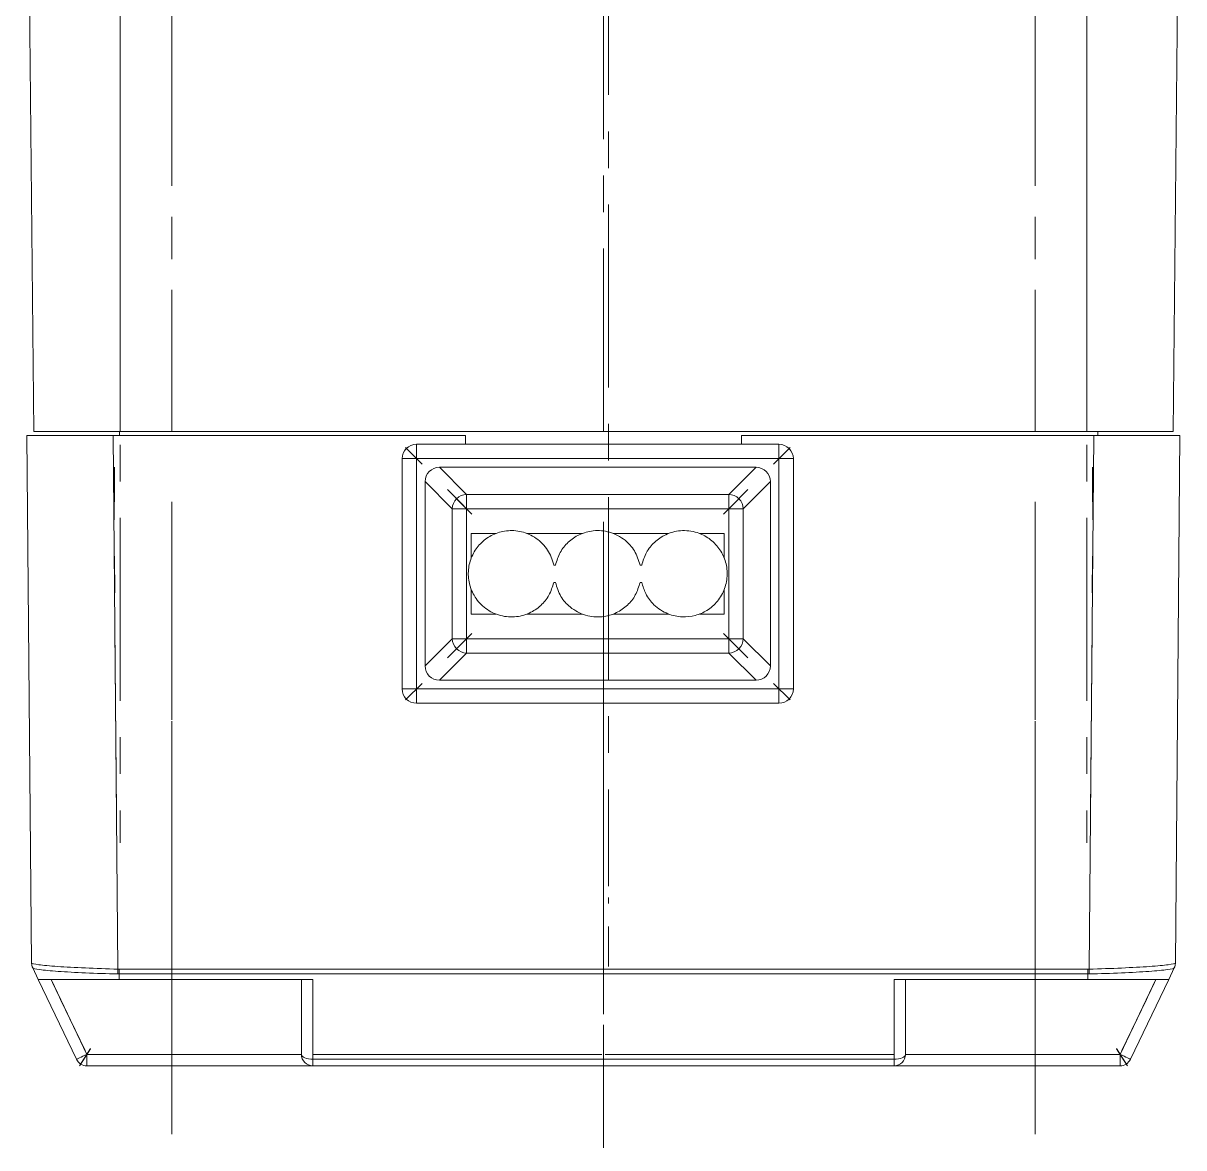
# Paper-space layout 'SW_Model_1' of a CAD drawing. Header units: millimetres. Extents: x 0 to 594, y 0 to 420.
# Drawn here: x 373.83 to 414.17, y 261.9 to 300.97 of the extents above; entities that cross this region are included whole.
import ezdxf

# ---------------------------------------------------------------- set-up
doc = ezdxf.new("R2010")
doc.units = ezdxf.units.MM
doc.linetypes.add('CENTER', pattern=[10.16, 6.35, -1.27, 1.27, -1.27])
doc.layers.add('SLD-0', color=179, linetype='Continuous')

psp = doc.layouts.new('SW_Model_1')

# ---------------------------------------------------------------- linework, layer by layer
at = {"layer": 'SLD-0', "color": 179, "linetype": 'Continuous', "lineweight": 15}
for p, q in [((373.826, 322.19), (374.196, 286.79)), ((414.167, 322.19), (413.796, 286.79)), ((374.117, 268.317), (373.957, 286.643)), ((376.957, 286.643), (373.957, 286.643)), ((376.957, 286.643), (377.119, 268.104)), ((389.196, 286.643), (376.957, 286.643)), ((377.175, 286.79), (377.175, 286.643)), ((410.796, 286.79), (377.196, 286.79)), ((389.196, 286.343), (389.196, 286.643)), ((398.796, 286.643), (398.796, 286.343)), ((411.035, 286.643), (398.796, 286.643)), ((410.874, 268.104), (411.035, 286.643)), ((414.035, 286.643), (411.035, 286.643)), ((411.175, 286.643), (411.175, 286.79)), ((414.035, 286.643), (413.875, 268.317)), ((387.496, 286.343), (387.496, 285.843)), ((400.096, 286.343), (387.496, 286.343)), ((400.096, 285.843), (400.096, 286.343)), ((387.496, 285.843), (386.996, 285.843)), ((386.996, 285.843), (386.996, 277.843)), ((400.096, 285.843), (387.496, 285.843)), ((387.496, 285.843), (387.496, 277.843)), ((400.596, 285.843), (400.096, 285.843)), ((400.096, 277.843), (400.096, 285.843)), ((400.596, 277.843), (400.596, 285.843)), ((388.292, 285.543), (389.238, 284.598)), ((399.3, 285.543), (388.292, 285.543)), ((398.355, 284.598), (399.3, 285.543)), ((388.741, 284.102), (387.796, 285.047)), ((387.796, 285.047), (387.796, 278.639)), ((399.796, 285.047), (398.851, 284.102)), ((399.796, 278.639), (399.796, 285.047)), ((389.238, 284.598), (389.238, 284.102)), ((398.355, 284.598), (389.238, 284.598)), ((398.355, 284.102), (398.355, 284.598)), ((389.238, 284.102), (388.741, 284.102)), ((388.741, 284.102), (388.741, 279.584)), ((389.238, 284.102), (389.238, 279.584)), ((398.355, 284.102), (389.238, 284.102)), ((398.851, 284.102), (398.355, 284.102)), ((398.355, 279.584), (398.355, 284.102)), ((398.851, 279.584), (398.851, 284.102)), ((389.396, 282.382), (389.396, 283.243)), ((389.396, 283.243), (390.258, 283.243)), ((391.335, 283.243), (393.258, 283.243)), ((394.335, 283.243), (396.258, 283.243)), ((397.335, 283.243), (398.196, 283.243)), ((398.196, 283.243), (398.196, 282.382)), ((392.266, 282.143), (392.327, 282.143)), ((389.396, 280.443), (389.396, 281.305)), ((392.327, 281.543), (392.266, 281.543)), ((398.196, 281.305), (398.196, 280.443)), ((390.258, 280.443), (389.396, 280.443)), ((393.258, 280.443), (391.335, 280.443)), ((396.258, 280.443), (394.335, 280.443)), ((398.196, 280.443), (397.335, 280.443)), ((387.796, 278.639), (388.741, 279.584)), ((388.741, 279.584), (389.238, 279.584)), ((389.238, 279.584), (389.238, 279.088)), ((389.238, 279.584), (398.355, 279.584)), ((398.355, 279.088), (398.355, 279.584)), ((398.355, 279.584), (398.851, 279.584)), ((398.851, 279.584), (399.796, 278.639)), ((389.238, 279.088), (388.292, 278.143)), ((389.238, 279.088), (398.355, 279.088)), ((399.3, 278.143), (398.355, 279.088)), ((388.292, 278.143), (399.3, 278.143)), ((386.996, 277.843), (387.496, 277.843)), ((387.496, 277.843), (387.496, 277.343)), ((387.496, 277.843), (400.096, 277.843)), ((400.096, 277.343), (400.096, 277.843)), ((400.096, 277.843), (400.596, 277.843)), ((387.496, 277.343), (400.096, 277.343)), ((374.117, 268.318), (374.127, 268.23)), ((374.12, 268.273), (374.125, 268.252)), ((413.865, 268.23), (413.875, 268.318)), ((413.868, 268.252), (413.872, 268.273)), ((374.135, 268.21), (374.14, 268.188)), ((374.138, 268.194), (374.14, 268.186)), ((374.156, 268.148), (374.157, 268.147)), ((374.157, 268.146), (374.157, 268.147)), ((374.35, 267.743), (374.157, 268.146)), ((377.119, 268.104), (377.158, 268.104)), ((377.158, 267.935), (377.157, 267.743)), ((410.834, 268.104), (377.158, 268.104)), ((410.834, 267.935), (377.158, 267.935)), ((410.834, 268.104), (410.874, 268.104)), ((410.836, 267.743), (410.834, 267.935)), ((413.835, 268.146), (413.642, 267.743)), ((413.852, 268.186), (413.855, 268.194)), ((413.853, 268.188), (413.858, 268.209)), ((375.679, 264.97), (374.35, 267.743)), ((376.04, 265.143), (374.794, 267.743)), ((377.157, 267.743), (383.896, 267.743)), ((378.996, 267.743), (378.996, 265.143)), ((383.496, 267.743), (383.496, 265.143)), ((383.896, 267.743), (383.896, 264.97)), ((404.096, 264.97), (404.096, 267.743)), ((404.096, 267.743), (410.836, 267.743)), ((404.496, 265.143), (404.496, 267.743)), ((408.996, 265.143), (408.996, 267.743)), ((413.199, 267.743), (411.952, 265.143)), ((413.642, 267.743), (412.313, 264.97)), ((375.785, 265.021), (375.84, 265.047)), ((375.84, 265.047), (375.902, 265.077)), ((375.902, 265.077), (375.97, 265.109)), ((375.97, 265.109), (376.04, 265.143)), ((376.04, 265.143), (376.04, 264.743)), ((378.996, 265.143), (376.04, 265.143)), ((383.496, 265.143), (378.996, 265.143)), ((378.996, 265.143), (378.996, 264.743)), ((383.496, 265.143), (383.504, 265.109)), ((383.504, 265.109), (383.527, 265.077)), ((383.527, 265.077), (383.564, 265.047)), ((383.564, 265.047), (383.613, 265.021)), ((404.379, 265.021), (404.429, 265.047)), ((404.429, 265.047), (404.466, 265.077)), ((404.466, 265.077), (404.489, 265.109)), ((404.489, 265.109), (404.496, 265.143)), ((408.996, 265.143), (404.496, 265.143)), ((408.996, 265.143), (408.996, 264.743)), ((411.952, 265.143), (408.996, 265.143)), ((411.952, 264.743), (411.952, 265.143)), ((411.952, 265.143), (412.023, 265.109)), ((412.023, 265.109), (412.09, 265.077)), ((412.09, 265.077), (412.153, 265.047)), ((412.153, 265.047), (412.207, 265.021)), ((375.679, 264.97), (375.686, 264.973)), ((375.686, 264.973), (375.707, 264.983)), ((375.707, 264.983), (375.74, 264.999)), ((375.74, 264.999), (375.785, 265.021)), ((376.04, 264.743), (378.996, 264.743)), ((383.613, 265.021), (383.674, 264.999)), ((383.674, 264.999), (383.743, 264.983)), ((383.743, 264.983), (383.818, 264.973)), ((383.818, 264.973), (383.896, 264.97)), ((404.096, 264.97), (383.896, 264.97)), ((383.896, 264.97), (383.896, 264.805)), ((383.896, 264.805), (383.896, 264.743)), ((383.896, 264.743), (404.096, 264.743)), ((404.096, 264.97), (404.174, 264.973)), ((404.096, 264.805), (404.096, 264.97)), ((404.096, 264.743), (404.096, 264.805)), ((404.174, 264.973), (404.249, 264.983)), ((404.249, 264.983), (404.318, 264.999)), ((404.318, 264.999), (404.379, 265.021)), ((408.996, 264.743), (411.952, 264.743)), ((412.207, 265.021), (412.252, 264.999)), ((412.252, 264.999), (412.286, 264.983)), ((412.286, 264.983), (412.306, 264.973)), ((412.306, 264.973), (412.313, 264.97))]:
    psp.add_line(p, q, dxfattribs=at)
at = {"layer": 'SLD-0', "color": 8, "linetype": 'Continuous', "lineweight": 15}
for p, q in [((377.196, 322.072), (377.196, 286.79)), ((410.796, 322.072), (410.796, 286.79))]:
    psp.add_line(p, q, dxfattribs=at)
at = {"layer": 'SLD-0', "color": 5, "linetype": 'CENTER', "lineweight": 15}
for p, q in [((378.996, 322.19), (378.996, 286.79)), ((378.996, 322.19), (378.996, 286.79)), ((378.996, 321.99), (378.996, 286.79)), ((393.996, 286.79), (393.996, 321.99)), ((393.996, 286.79), (393.996, 321.99)), ((393.996, 286.79), (393.996, 321.99)), ((408.996, 322.19), (408.996, 286.79)), ((408.996, 322.19), (408.996, 286.79)), ((408.996, 321.99), (408.996, 286.79)), ((408.996, 321.99), (408.996, 286.79)), ((394.175, 314.99), (394.175, 270.99)), ((377.196, 293.941), (377.196, 272.49)), ((377.196, 293.941), (377.196, 272.49)), ((410.796, 293.941), (410.796, 272.49)), ((410.796, 293.941), (410.796, 272.49)), ((387.688, 285.651), (387.113, 286.227)), ((387.688, 285.651), (387.113, 286.227)), ((387.688, 285.651), (387.113, 286.227)), ((387.688, 285.651), (387.113, 286.227)), ((399.904, 285.651), (400.48, 286.227)), ((399.904, 285.651), (400.48, 286.227)), ((399.904, 285.651), (400.48, 286.227)), ((399.904, 285.651), (400.48, 286.227)), ((400.096, 285.843), (387.496, 285.843)), ((387.496, 285.843), (387.496, 277.843)), ((387.496, 285.843), (400.096, 285.843)), ((387.496, 277.843), (387.496, 285.843)), ((387.496, 285.843), (400.096, 285.843)), ((387.496, 277.843), (387.496, 285.843)), ((387.496, 285.843), (400.096, 285.843)), ((387.496, 277.843), (387.496, 285.843)), ((400.096, 277.843), (400.096, 285.843)), ((400.096, 285.843), (400.096, 277.843)), ((400.096, 285.843), (400.096, 277.843)), ((400.096, 285.843), (400.096, 277.843)), ((376.996, 284.343), (376.996, 285.543)), ((376.996, 284.343), (376.996, 285.543)), ((410.996, 284.343), (410.996, 285.543)), ((410.996, 284.343), (410.996, 285.543)), ((377.071, 273.563), (376.971, 285.024)), ((377.071, 273.562), (376.971, 285.024)), ((410.921, 273.562), (411.021, 285.024)), ((410.921, 273.563), (411.021, 285.024)), ((388.573, 284.766), (389.153, 284.186)), ((389.422, 283.918), (388.87, 284.47)), ((398.172, 283.919), (398.721, 284.468)), ((399.019, 284.766), (398.439, 284.186)), ((378.996, 269.143), (378.996, 284.343)), ((378.996, 269.143), (378.996, 284.343)), ((378.996, 284.343), (378.996, 268.943)), ((378.996, 284.343), (378.996, 268.943)), ((398.355, 284.102), (389.238, 284.102)), ((389.238, 284.102), (389.238, 279.584)), ((393.996, 267.143), (393.996, 284.343)), ((398.355, 279.584), (398.355, 284.102)), ((408.996, 269.143), (408.996, 284.343)), ((408.996, 269.143), (408.996, 284.343)), ((408.996, 284.343), (408.996, 268.943)), ((408.996, 284.343), (408.996, 268.943)), ((393.996, 271.847), (393.996, 283.501)), ((393.996, 271.848), (393.996, 283.501)), ((389.421, 279.767), (388.872, 279.218)), ((389.238, 279.584), (398.355, 279.584)), ((398.171, 279.768), (398.723, 279.216)), ((388.573, 278.92), (389.153, 279.5)), ((399.019, 278.92), (398.439, 279.5)), ((387.688, 278.035), (387.113, 277.46)), ((387.688, 278.035), (387.113, 277.46)), ((387.688, 278.035), (387.113, 277.46)), ((387.688, 278.035), (387.113, 277.46)), ((399.904, 278.035), (400.48, 277.46)), ((399.904, 278.035), (400.48, 277.46)), ((399.904, 278.035), (400.48, 277.46)), ((399.904, 278.035), (400.48, 277.46)), ((387.496, 277.843), (400.096, 277.843)), ((400.096, 277.843), (387.496, 277.843)), ((400.096, 277.843), (387.496, 277.843)), ((400.096, 277.843), (387.496, 277.843)), ((394.175, 270.39), (394.175, 270.59)), ((394.175, 268.19), (394.175, 269.59)), ((378.996, 267.143), (378.996, 269.143)), ((378.996, 267.143), (378.996, 269.143)), ((408.996, 267.143), (408.996, 269.143)), ((408.996, 267.143), (408.996, 269.143)), ((378.996, 268.943), (378.996, 267.743)), ((378.996, 268.943), (378.996, 267.743)), ((408.996, 268.943), (408.996, 267.743)), ((408.996, 268.943), (408.996, 267.743)), ((400.733, 268.108), (380.522, 268.108)), ((387.26, 268.108), (407.47, 268.108)), ((375.692, 265.869), (374.844, 267.639)), ((378.996, 267.743), (378.996, 265.143)), ((378.996, 267.743), (378.996, 265.143)), ((383.896, 265.869), (383.896, 267.639)), ((404.096, 265.869), (404.096, 267.639)), ((408.996, 267.743), (408.996, 265.143)), ((408.996, 267.743), (408.996, 265.143)), ((412.3, 265.869), (413.149, 267.639)), ((393.995, 267.143), (393.995, 266.543)), ((393.995, 267.143), (393.995, 266.543)), ((393.996, 267.143), (393.996, 266.543)), ((393.996, 267.143), (393.996, 266.543)), ((375.126, 267.049), (375.975, 265.279)), ((383.896, 267.049), (383.896, 265.279)), ((404.096, 267.049), (404.096, 265.279)), ((412.866, 267.049), (412.018, 265.279)), ((378.996, 266.532), (378.996, 262.365)), ((378.996, 266.532), (378.996, 262.365)), ((408.996, 266.532), (408.996, 262.365)), ((408.996, 266.532), (408.996, 262.365)), ((393.996, 266.167), (393.996, 261.896)), ((376.167, 265.345), (375.786, 264.739)), ((376.162, 265.337), (375.795, 264.754)), ((376.04, 265.143), (378.996, 265.143)), ((378.996, 265.143), (376.04, 265.143)), ((383.896, 265.345), (383.896, 264.739)), ((383.896, 265.337), (383.896, 264.754)), ((404.096, 265.143), (383.896, 265.143)), ((383.896, 265.143), (404.096, 265.143)), ((404.096, 265.345), (404.096, 264.739)), ((404.096, 265.337), (404.096, 264.754)), ((408.996, 265.143), (411.952, 265.143)), ((411.952, 265.143), (408.996, 265.143)), ((411.825, 265.345), (412.207, 264.739)), ((411.83, 265.337), (412.197, 264.754))]:
    psp.add_line(p, q, dxfattribs=at)
at = {"layer": 'SLD-0', "color": 179, "linetype": 'Continuous', "lineweight": 15}
for centre, radius, start, end in [((387.496, 285.843), 0.5, 135, 180), ((387.496, 285.843), 0.5, 90, 135), ((400.096, 285.843), 0.5, 45, 90), ((400.096, 285.843), 0.5, 0, 45), ((389.245, 284.093), 0.504, 134.9276, 179.0165), ((389.246, 284.094), 0.504, 90.9831, 135.0727), ((398.346, 284.094), 0.504, 44.9273, 89.0169), ((398.347, 284.093), 0.504, 0.9835, 45.0725), ((389.245, 279.593), 0.504, 180.9833, 225.0724), ((398.347, 279.593), 0.504, 314.9275, 359.0167), ((389.246, 279.592), 0.504, 224.9278, 269.0164), ((398.346, 279.592), 0.504, 270.9836, 315.0723), ((387.496, 277.843), 0.5, 180, 224.9999), ((400.096, 277.843), 0.5, 315.0001, 0), ((387.496, 277.843), 0.5, 224.9999, 270), ((400.096, 277.843), 0.5, 270, 315.0001), ((374.517, 268.32), 0.4, 180.5, 205.6099), ((413.475, 268.32), 0.4, 334.3901, 359.5), ((383.896, 265.143), 0.4, 180, 270), ((404.096, 265.143), 0.4, 270, 0), ((376.04, 265.143), 0.4, 205.6101, 237.805), ((376.04, 265.143), 0.4, 237.805, 270), ((411.952, 265.143), 0.4, 270, 302.195), ((411.952, 265.143), 0.4, 302.195, 334.3899)]:
    psp.add_arc(centre, radius, start, end, dxfattribs=at)
for centre, major_axis in [((388.3, 285.039), (0.359, -0.359)), ((399.292, 285.039), (-0.359, -0.359)), ((388.3, 278.647), (0.359, 0.359)), ((399.292, 278.647), (-0.359, 0.359))]:
    psp.add_ellipse(centre, major_axis=major_axis, ratio=0.984732, start_param=2.363887, end_param=3.919298, dxfattribs=at)
for points, knots in [([(377.196, 286.79), (376.859, 286.79), (376.184, 286.79), (375.285, 286.79), (374.607, 286.79), (374.247, 286.79), (374.211, 286.79), (374.196, 286.79)], [0, 0, 0, 0, 0.214697, 0.429393, 0.644084, 0.858772, 1, 1, 1, 1]), ([(413.796, 286.79), (413.763, 286.79), (413.697, 286.79), (413.18, 286.79), (412.418, 286.79), (411.575, 286.79), (411.017, 286.79), (410.796, 286.79)], [0, 0, 0, 0, 0.214696, 0.429393, 0.644084, 0.858772, 1, 1, 1, 1]), ([(392.266, 281.543), (392.219, 281.389), (392.125, 281.083), (391.818, 280.714), (391.41, 280.443), (390.899, 280.313), (390.342, 280.375), (389.838, 280.644), (389.479, 281.063), (389.297, 281.552), (389.284, 282.05), (389.427, 282.516), (389.706, 282.91), (390.096, 283.199), (390.571, 283.355), (391.095, 283.346), (391.611, 283.145), (392.028, 282.76), (392.213, 282.38), (392.26, 282.171), (392.266, 282.143)], [0, 0, 0, 0, 0.051994, 0.10381, 0.160223, 0.223583, 0.29089, 0.356233, 0.415651, 0.470034, 0.522004, 0.573307, 0.625001, 0.678364, 0.735239, 0.797224, 0.863789, 0.930443, 0.990683, 1, 1, 1, 1]), ([(392.327, 282.143), (392.373, 282.295), (392.465, 282.599), (392.766, 282.963), (393.162, 283.232), (393.661, 283.369), (394.222, 283.322), (394.72, 283.065), (395.102, 282.656), (395.211, 282.316), (395.266, 282.143)], [0, 0, 0, 0, 0.106319, 0.212297, 0.32717, 0.45874, 0.606587, 0.760918, 0.878678, 1, 1, 1, 1]), ([(395.327, 282.143), (395.373, 282.295), (395.466, 282.599), (395.767, 282.964), (396.168, 283.236), (396.679, 283.373), (397.21, 283.318), (397.681, 283.086), (398.027, 282.744), (398.25, 282.308), (398.324, 281.817), (398.231, 281.316), (397.978, 280.875), (397.608, 280.553), (397.179, 280.37), (396.711, 280.32), (396.208, 280.427), (395.764, 280.713), (395.452, 281.113), (395.366, 281.409), (395.327, 281.543)], [0, 0, 0, 0, 0.051686, 0.103174, 0.159797, 0.224746, 0.294533, 0.346777, 0.399136, 0.449375, 0.502304, 0.556483, 0.610679, 0.66331, 0.713433, 0.767146, 0.829924, 0.899505, 0.954756, 1, 1, 1, 1]), ([(395.266, 282.143), (395.277, 282.143), (395.297, 282.143), (395.318, 282.143), (395.327, 282.143)], [0, 0, 0, 0, 0.560831, 1, 1, 1, 1]), ([(395.266, 281.543), (395.22, 281.392), (395.128, 281.089), (394.83, 280.727), (394.435, 280.456), (393.932, 280.316), (393.364, 280.365), (392.862, 280.628), (392.486, 281.039), (392.38, 281.374), (392.327, 281.543)], [0, 0, 0, 0, 0.106074, 0.211754, 0.327657, 0.461865, 0.612075, 0.765573, 0.881674, 1, 1, 1, 1]), ([(395.327, 281.543), (395.315, 281.543), (395.295, 281.543), (395.275, 281.543), (395.266, 281.543)], [0, 0, 0, 0, 0.559167, 1, 1, 1, 1]), ([(377.119, 268.104), (376.732, 268.114), (376.345, 268.128), (375.628, 268.159), (375.299, 268.177), (374.745, 268.216), (374.521, 268.237), (374.212, 268.278), (374.127, 268.297), (374.118, 268.315)], [0, 0, 0, 0, 0.25, 0.25, 0.5, 0.5, 0.75, 0.75, 1, 1, 1, 1]), ([(413.875, 268.315), (413.866, 268.297), (413.781, 268.278), (413.472, 268.237), (413.249, 268.216), (412.695, 268.177), (412.366, 268.159), (411.649, 268.127), (411.261, 268.114), (410.874, 268.104)], [0, 0, 0, 0, 0.25, 0.25, 0.5, 0.5, 0.75, 0.75, 1, 1, 1, 1]), ([(374.157, 268.146), (374.165, 268.128), (374.247, 268.109), (374.55, 268.068), (374.77, 268.047), (375.315, 268.008), (375.64, 267.989), (376.348, 267.958), (376.73, 267.944), (377.114, 267.935)], [0, 0, 0, 0, 0.25, 0.25, 0.5, 0.5, 0.75, 0.75, 1, 1, 1, 1]), ([(410.879, 267.935), (411.263, 267.945), (411.645, 267.958), (412.354, 267.989), (412.679, 268.008), (413.224, 268.047), (413.443, 268.068), (413.746, 268.109), (413.828, 268.128), (413.836, 268.146)], [0, 0, 0, 0, 0.25, 0.25, 0.5, 0.5, 0.75, 0.75, 1, 1, 1, 1]), ([(377.157, 267.743), (376.786, 267.743), (376.422, 267.743), (375.912, 267.743), (375.751, 267.743), (375.446, 267.743), (375.301, 267.743), (374.913, 267.743), (374.703, 267.743), (374.424, 267.743), (374.349, 267.743), (374.35, 267.743)], [0, 0, 0, 0, 0.25, 0.25, 0.375, 0.375, 0.5, 0.5, 0.75, 0.75, 1, 1, 1, 1]), ([(413.643, 267.743), (413.643, 267.743), (413.57, 267.743), (413.359, 267.743), (413.273, 267.743), (413.07, 267.743), (412.951, 267.743), (412.563, 267.743), (412.25, 267.743), (411.575, 267.743), (411.206, 267.743), (410.836, 267.743)], [0, 0, 0, 0, 0.25, 0.25, 0.375, 0.375, 0.5, 0.5, 0.75, 0.75, 1, 1, 1, 1])]:
    psp.add_open_spline(points, degree=3, knots=knots, dxfattribs=at)
for points, degree in [([(374.117, 268.317), (374.117, 268.316), (374.117, 268.316), (374.118, 268.315)], 3), ([(413.875, 268.315), (413.875, 268.316), (413.875, 268.316), (413.875, 268.317)], 3), ([(374.128, 268.228), (374.135, 268.2), (374.144, 268.172), (374.157, 268.146)], 3), ([(374.157, 268.146), (374.144, 268.172), (374.135, 268.2), (374.128, 268.228)], 3), ([(377.114, 267.935), (377.115, 267.987), (377.117, 268.046), (377.119, 268.104)], 3), ([(377.114, 267.935), (377.129, 267.935), (377.144, 267.935), (377.158, 267.935)], 3), ([(377.158, 268.104), (377.158, 268.046), (377.158, 267.987), (377.158, 267.935)], 3), ([(410.834, 267.935), (410.834, 267.987), (410.834, 268.046), (410.834, 268.104)], 3), ([(410.834, 267.935), (410.849, 267.935), (410.864, 267.935), (410.879, 267.935)], 3), ([(410.874, 268.104), (410.875, 268.046), (410.877, 267.987), (410.879, 267.935)], 3), ([(413.836, 268.146), (413.848, 268.172), (413.858, 268.2), (413.864, 268.228)], 3), ([(382.461, 264.743), (381.542, 264.743), (380.296, 264.743), (378.996, 264.743)], 3), ([(383.896, 264.743), (383.38, 264.743), (382.461, 264.743)], 2), ([(408.996, 264.743), (407.697, 264.743), (406.45, 264.743), (404.613, 264.743), (404.096, 264.743)], 3)]:
    psp.add_open_spline(points, degree=degree, dxfattribs=at)
at = {"layer": 'SLD-0', "color": 8, "linetype": 'Continuous', "lineweight": 15}
for points in [[(374.118, 268.315), (374.118, 268.286), (374.121, 268.257), (374.128, 268.228)], [(413.864, 268.228), (413.871, 268.257), (413.874, 268.286), (413.875, 268.315)]]:
    psp.add_open_spline(points, degree=3, dxfattribs=at)

doc.saveas('drawing.dxf')
